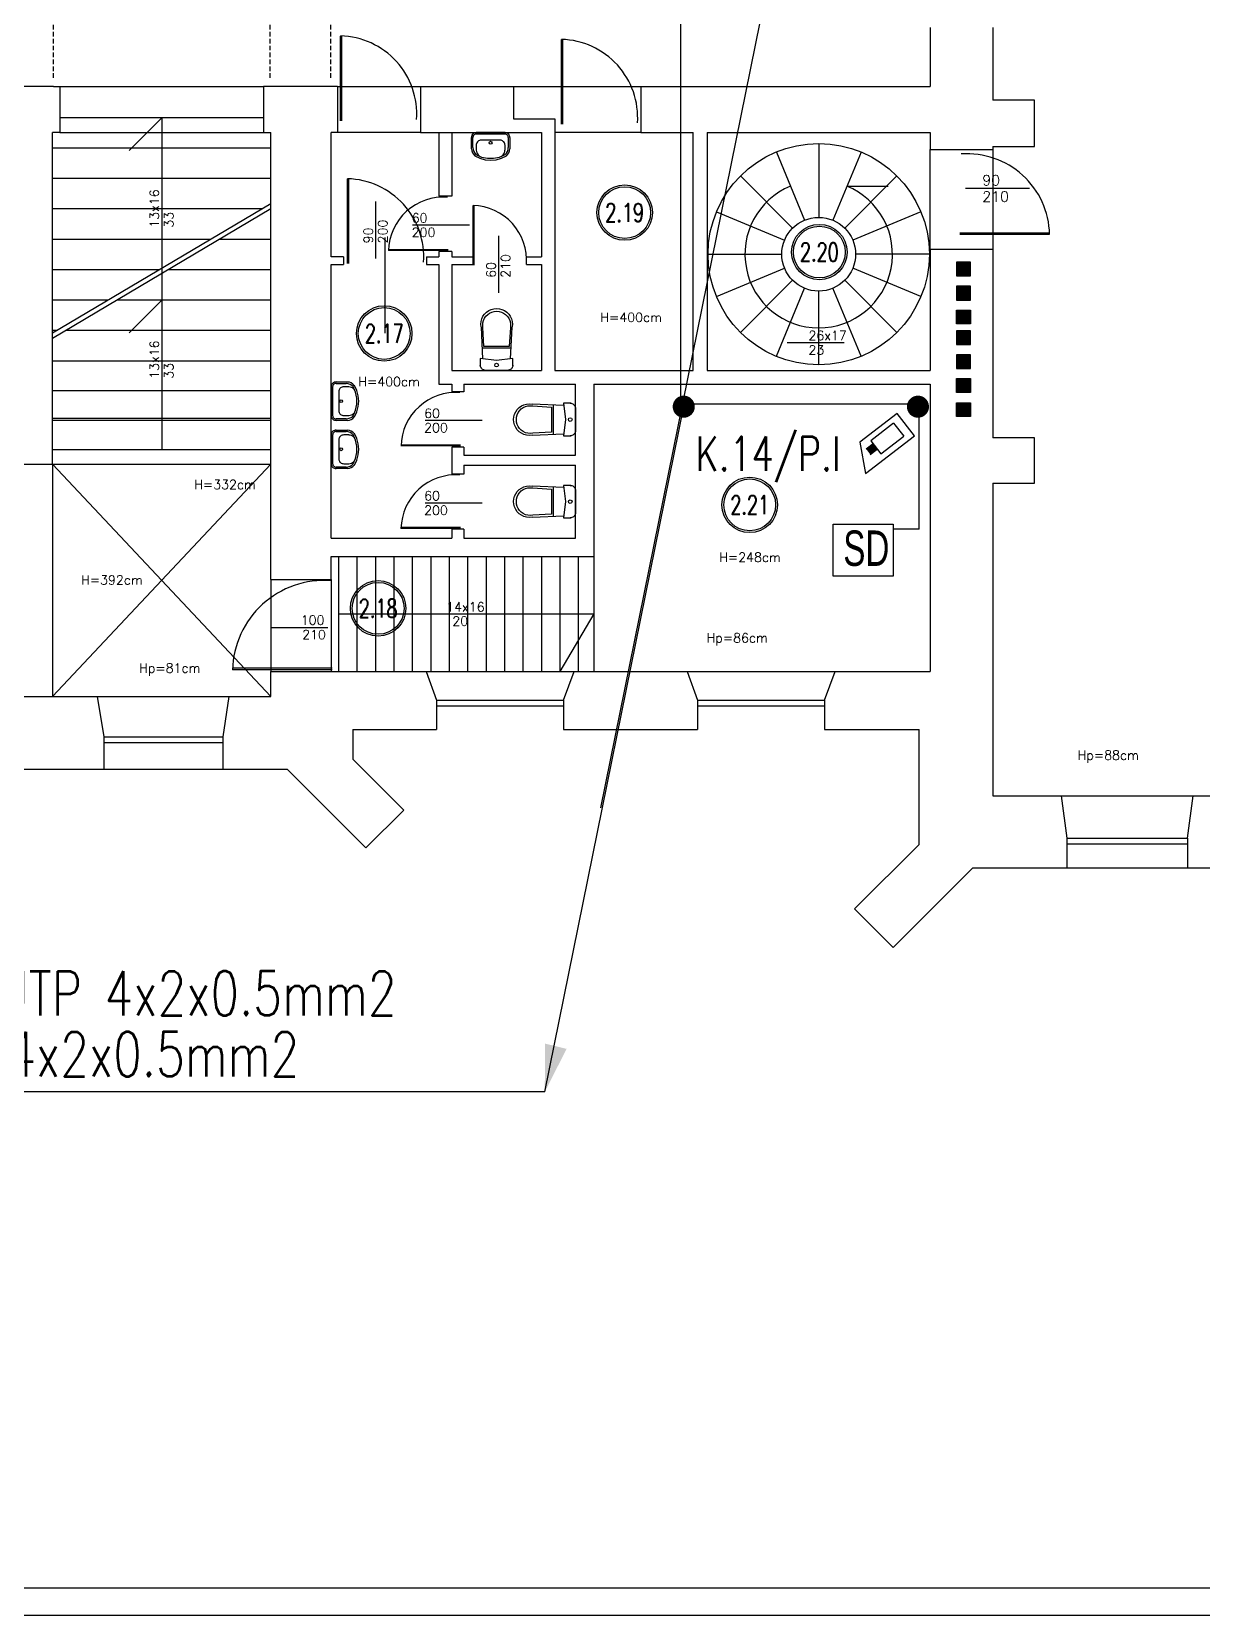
# Model space of a CAD drawing. Header units: millimetres. Extents: x 1324 to 4111, y 907 to 64537.
# Drawn here: x 1659.8 to 1786.7, y 2181.5 to 2353.3 of the extents above; entities that cross this region are included whole.
import ezdxf
from ezdxf.enums import TextEntityAlignment as Align

# ---------------------------------------------------------------- set-up
doc = ezdxf.new("R2010")
doc.units = ezdxf.units.MM
doc.linetypes.add('DASHED', pattern=[0.75, 0.5, -0.25])
doc.linetypes.add('LINETYPE_0', pattern=[0])
for name, color, linetype in [('_______CCTV', 7, 'Continuous'), ('ELEKTRYK', 5, 'Continuous'), ('elektryka', 5, 'Continuous'), ('podkład', 8, 'Continuous'), ('TABELKI', 7, 'Continuous'), ('XIE-struktura opis', 7, 'Continuous')]:
    doc.layers.add(name, color=color, linetype=linetype)
doc.layers.add('E-Gniazda', color=5, linetype='Continuous', lineweight=30)
doc.styles.add('NIMBUSAN', font='ne19001d.ttf')
doc.styles.add('OPIS_CIENKI', font='romans.shx', dxfattribs={"width": 0.75, "height": 2})
doc.styles.add('ROMAND', font='romand')

msp = doc.modelspace()

# ---------------------------------------------------------------- hatches: boundary and pattern name
at = {"layer": '_______CCTV'}
msp.add_hatch(color=256, dxfattribs=at).paths.add_polyline_path([(1751.49, 2308.03), (1750.74, 2307.45), (1750.29, 2308.03), (1751.04, 2308.61)])
at = {"layer": 'podkład'}
for points in [[(1760.1, 2326.82), (1761.6, 2326.82), (1761.6, 2328.32), (1760.1, 2328.32)], [(1760.1, 2324.21), (1761.6, 2324.21), (1761.6, 2325.71), (1760.1, 2325.71)], [(1760.1, 2321.61), (1761.6, 2321.61), (1761.6, 2323.11), (1760.1, 2323.11)], [(1760.1, 2319.38), (1761.6, 2319.38), (1761.6, 2320.88), (1760.1, 2320.88)], [(1760.1, 2316.78), (1761.6, 2316.78), (1761.6, 2318.28), (1760.1, 2318.28)], [(1760.1, 2314.18), (1761.6, 2314.18), (1761.6, 2315.68), (1760.1, 2315.68)], [(1761.6, 2311.57), (1760.1, 2311.57), (1760.1, 2313.07), (1761.6, 2313.07)]]:
    msp.add_hatch(color=8, dxfattribs=at).paths.add_polyline_path(points)

# ---------------------------------------------------------------- linework, layer by layer
at = {"layer": '_______CCTV', "color": 6}
for p, q in [((1753.66, 2311.9), (1749.6, 2308.77)), ((1755.52, 2309.48), (1753.66, 2311.9)), ((1749.6, 2308.77), (1750.21, 2305.4)), ((1750.21, 2305.4), (1755.52, 2309.48))]:
    msp.add_line(p, q, dxfattribs=at)
at = {"layer": '_______CCTV'}
for p, q in [((1753.27, 2310.86), (1750.78, 2308.94)), ((1753.27, 2310.86), (1754.36, 2309.45)), ((1751.04, 2308.61), (1750.29, 2308.03)), ((1750.74, 2307.45), (1751.49, 2308.03)), ((1750.78, 2308.94), (1751.87, 2307.53)), ((1751.49, 2308.03), (1751.04, 2308.61)), ((1751.87, 2307.53), (1754.36, 2309.45))]:
    msp.add_line(p, q, dxfattribs=at)
at = {"layer": 'DEFPOINTS', "color": 7}
msp.add_line((1326.01, 2181.48), (1982.01, 2181.48), dxfattribs=at)
at = {"layer": 'E-Gniazda', "color": 4}
for p, q in [((1721.5, 2269.1), (1755.36, 2436.11)), ((1715.43, 2238.27), (1730.51, 2312.64))]:
    msp.add_line(p, q, dxfattribs=at)
msp.add_solid([(1715.43, 2238.27), (1717.8, 2242.95), (1715.43, 2238.27), (1715.47, 2243.52)], dxfattribs=at)
at = {"layer": 'ELEKTRYK', "color": 4}
for p, q in [((1730.2, 2313.15), (1730.2, 2375.92)), ((1756.02, 2299.34), (1756.02, 2313.22)), ((1731.02, 2312.94), (1756.01, 2312.94)), ((1756.02, 2299.34), (1753.22, 2299.34))]:
    msp.add_line(p, q, dxfattribs=at)
at = {"layer": 'ELEKTRYK', "color": 3}
msp.add_line((1715.43, 2238.27), (1582.49, 2238.27), dxfattribs=at)
msp.add_lwpolyline([(1746.7, 2299.88), (1753.22, 2299.88), (1753.22, 2294.23), (1746.7, 2294.23)], close=True, dxfattribs=at)
at = {"layer": 'elektryka', "color": 4, "const_width": 1.2}
for points in [[(1731.02, 2312.94, -1), (1729.99, 2312.33, -1)], [(1756.42, 2312.94, -1), (1755.39, 2312.33, -1)]]:
    msp.add_lwpolyline(points, format="xyb", close=True, dxfattribs=at)
at = {"layer": 'podkład', "color": 8, "linetype": 'DASHED'}
for p, q in [((1662.14, 2348.31), (1662.14, 2376.21)), ((1685.64, 2348.31), (1685.64, 2376.21)), ((1692.24, 2348.31), (1692.24, 2376.21))]:
    msp.add_line(p, q, dxfattribs=at)
at = {"layer": 'podkład', "color": 8}
for p, q in [((1693.29, 2343.67), (1693.29, 2352.86)), ((1693.43, 2343.67), (1693.43, 2352.86)), ((1757.24, 2353.8), (1757.24, 2347.38)), ((1764.04, 2353.8), (1764.04, 2345.88)), ((1717.24, 2343.29), (1717.24, 2352.49)), ((1717.39, 2343.29), (1717.39, 2352.48)), ((1662.14, 2347.38), (1656.24, 2347.38)), ((1662.14, 2347.38), (1662.84, 2347.38)), ((1662.84, 2347.38), (1662.84, 2342.38)), ((1662.84, 2347.38), (1684.94, 2347.38)), ((1684.94, 2347.38), (1684.94, 2342.38)), ((1684.94, 2347.38), (1684.94, 2342.38)), ((1692.94, 2347.38), (1684.94, 2347.38)), ((1684.94, 2347.38), (1684.94, 2347.38)), ((1692.94, 2347.38), (1692.94, 2342.38)), ((1692.94, 2347.38), (1701.94, 2347.38)), ((1701.94, 2347.38), (1712.04, 2347.38)), ((1701.94, 2347.38), (1701.94, 2342.38)), ((1712.04, 2347.38), (1712.04, 2343.88)), ((1712.04, 2347.38), (1725.84, 2347.38)), ((1725.84, 2347.38), (1757.24, 2347.38)), ((1725.84, 2347.38), (1725.84, 2342.38)), ((1768.54, 2345.88), (1764.04, 2345.88)), ((1768.54, 2340.88), (1768.54, 2345.88)), ((1662.04, 2306.4), (1662.04, 2342.38)), ((1662.84, 2342.38), (1662.04, 2342.38)), ((1684.94, 2343.99), (1662.84, 2343.99)), ((1662.84, 2342.38), (1684.94, 2342.38)), ((1673.89, 2343.99), (1670.36, 2340.45)), ((1673.89, 2343.99), (1673.89, 2307.99)), ((1684.94, 2342.38), (1685.74, 2342.38)), ((1684.94, 2342.38), (1685.74, 2342.38)), ((1685.74, 2293.89), (1685.74, 2342.38)), ((1692.26, 2328.88), (1692.26, 2342.38)), ((1692.94, 2342.38), (1692.26, 2342.38)), ((1701.94, 2342.38), (1692.94, 2342.38)), ((1701.94, 2342.38), (1712.04, 2342.38)), ((1703.96, 2342.38), (1703.96, 2335.48)), ((1705.36, 2342.38), (1705.36, 2335.48)), ((1712.04, 2343.88), (1716.54, 2343.88)), ((1712.04, 2342.38), (1715.06, 2342.38)), ((1715.06, 2342.38), (1715.06, 2328.88)), ((1716.54, 2343.88), (1716.54, 2316.58)), ((1725.84, 2342.38), (1716.54, 2342.38)), ((1725.84, 2342.38), (1731.54, 2342.38)), ((1731.54, 2316.58), (1731.54, 2342.38)), ((1733.04, 2342.38), (1757.24, 2342.38)), ((1733.04, 2342.38), (1733.04, 2316.58)), ((1757.24, 2342.38), (1757.24, 2340.54)), ((1685.74, 2340.69), (1662.04, 2340.69)), ((1745.14, 2341.18), (1745.14, 2333.18)), ((1764.04, 2340.88), (1764.04, 2340.54)), ((1764.04, 2340.88), (1768.54, 2340.88)), ((1740.55, 2340.27), (1743.61, 2332.88)), ((1749.74, 2340.27), (1746.67, 2332.88)), ((1757.24, 2340.54), (1764.04, 2340.54)), ((1757.24, 2329.72), (1757.24, 2340.54)), ((1764.04, 2340.54), (1764.04, 2329.72)), ((1685.74, 2337.39), (1662.04, 2337.39)), ((1694.05, 2328.17), (1694.05, 2337.37)), ((1694.2, 2328.17), (1694.2, 2337.36)), ((1736.66, 2337.67), (1742.31, 2332.01)), ((1753.63, 2337.67), (1747.97, 2332.01)), ((1705.36, 2335.48), (1703.96, 2335.48)), ((1748.2, 2336.58), (1752.67, 2336.58)), ((1768, 2336.31), (1761.05, 2336.31)), ((1685.74, 2334.64), (1662.04, 2320.62)), ((1684.81, 2334.09), (1662.04, 2334.09)), ((1685.74, 2334.09), (1662.04, 2320.04)), ((1697.09, 2334.91), (1697.09, 2328.73)), ((1707.66, 2327.99), (1707.66, 2334.46)), ((1707.76, 2327.99), (1707.76, 2334.46)), ((1734.06, 2333.78), (1741.45, 2330.72)), ((1756.23, 2333.78), (1748.84, 2330.72)), ((1707.28, 2332.32), (1701.1, 2332.32)), ((1679.23, 2330.79), (1662.04, 2330.79)), ((1685.74, 2330.79), (1680.17, 2330.79)), ((1698.11, 2320.61), (1698.11, 2331.01)), ((1710.41, 2331.17), (1710.41, 2324.99)), ((1760.46, 2331.5), (1770.18, 2331.5)), ((1760.46, 2331.35), (1770.19, 2331.35)), ((1693.61, 2328.88), (1692.26, 2328.88)), ((1693.61, 2328.88), (1693.61, 2328.08)), ((1704.97, 2329.57), (1698.49, 2329.57)), ((1704.97, 2329.67), (1698.5, 2329.67)), ((1702.61, 2328.88), (1703.96, 2328.88)), ((1702.61, 2328.88), (1702.61, 2328.08)), ((1705.36, 2329.48), (1703.96, 2329.48)), ((1703.96, 2329.48), (1703.96, 2328.88)), ((1705.36, 2329.48), (1705.36, 2328.88)), ((1705.36, 2328.88), (1707.66, 2328.88)), ((1707.66, 2328.08), (1707.66, 2328.88)), ((1713.46, 2328.88), (1715.06, 2328.88)), ((1713.46, 2328.08), (1713.46, 2328.88)), ((1733.14, 2329.18), (1741.14, 2329.18)), ((1757.14, 2329.18), (1749.14, 2329.18)), ((1757.24, 2329.72), (1757.24, 2316.58)), ((1757.24, 2329.72), (1764.04, 2329.72)), ((1764.04, 2329.72), (1764.04, 2309.24)), ((1673.65, 2327.49), (1662.04, 2327.49)), ((1685.74, 2327.49), (1674.61, 2327.49)), ((1692.26, 2298.38), (1692.26, 2328.08)), ((1692.26, 2328.08), (1693.61, 2328.08)), ((1702.61, 2328.08), (1703.96, 2328.08)), ((1703.96, 2328.08), (1703.96, 2315.08)), ((1705.36, 2328.08), (1707.66, 2328.08)), ((1705.36, 2328.08), (1705.36, 2316.58)), ((1713.46, 2328.08), (1715.06, 2328.08)), ((1715.06, 2328.08), (1715.06, 2316.58)), ((1734.06, 2324.59), (1741.45, 2327.65)), ((1756.23, 2324.59), (1748.84, 2327.65)), ((1760.1, 2328.32), (1760.1, 2326.82)), ((1761.6, 2328.32), (1760.1, 2328.32)), ((1761.6, 2326.82), (1761.6, 2328.32)), ((1736.66, 2320.7), (1742.31, 2326.36)), ((1740.55, 2318.1), (1743.61, 2325.49)), ((1745.14, 2317.18), (1745.14, 2325.18)), ((1749.74, 2318.1), (1746.67, 2325.49)), ((1753.63, 2320.7), (1747.97, 2326.36)), ((1760.1, 2326.82), (1761.6, 2326.82)), ((1760.1, 2325.71), (1760.1, 2324.21)), ((1761.6, 2325.71), (1760.1, 2325.71)), ((1761.6, 2324.21), (1761.6, 2325.71)), ((1668.07, 2324.19), (1662.04, 2324.19)), ((1685.74, 2324.19), (1669.04, 2324.19)), ((1673.89, 2324.19), (1670.36, 2320.65)), ((1760.1, 2324.21), (1761.6, 2324.21)), ((1760.1, 2321.61), (1760.1, 2323.11)), ((1760.1, 2323.11), (1761.6, 2323.11)), ((1761.6, 2323.11), (1761.6, 2321.61)), ((1662.49, 2320.89), (1662.04, 2320.89)), ((1685.74, 2320.89), (1663.47, 2320.89)), ((1761.6, 2321.61), (1760.1, 2321.61)), ((1760.1, 2320.88), (1760.1, 2319.38)), ((1761.6, 2320.88), (1760.1, 2320.88)), ((1761.6, 2319.38), (1761.6, 2320.88)), ((1747.9, 2319.56), (1741.72, 2319.56)), ((1760.1, 2319.38), (1761.6, 2319.38)), ((1760.1, 2318.28), (1760.1, 2316.78)), ((1761.6, 2318.28), (1760.1, 2318.28)), ((1761.6, 2316.78), (1761.6, 2318.28)), ((1685.74, 2317.59), (1662.04, 2317.59)), ((1705.36, 2316.58), (1715.06, 2316.58)), ((1716.54, 2316.58), (1731.54, 2316.58)), ((1733.04, 2316.58), (1757.24, 2316.58)), ((1760.1, 2316.78), (1761.6, 2316.78)), ((1703.96, 2315.08), (1705.36, 2315.08)), ((1705.36, 2315.08), (1705.36, 2314.23)), ((1706.66, 2315.08), (1706.66, 2314.23)), ((1706.66, 2315.08), (1718.76, 2315.08)), ((1718.76, 2307.38), (1718.76, 2315.08)), ((1720.74, 2315.08), (1720.74, 2296.38)), ((1720.74, 2315.08), (1757.24, 2315.08)), ((1757.24, 2315.08), (1757.24, 2283.89)), ((1760.1, 2314.18), (1760.1, 2315.68)), ((1760.1, 2315.68), (1761.6, 2315.68)), ((1761.6, 2315.68), (1761.6, 2314.18)), ((1662.04, 2314.39), (1685.74, 2314.39)), ((1706.66, 2314.23), (1705.36, 2314.23)), ((1761.6, 2314.18), (1760.1, 2314.18)), ((1662.04, 2311.4), (1685.74, 2311.4)), ((1760.1, 2311.57), (1760.1, 2313.07)), ((1760.1, 2313.07), (1761.6, 2313.07)), ((1761.6, 2311.57), (1760.1, 2311.57)), ((1761.6, 2313.07), (1761.6, 2311.57)), ((1662.04, 2311.19), (1685.74, 2311.19)), ((1708.63, 2311.12), (1702.45, 2311.12)), ((1662.04, 2307.99), (1685.74, 2307.99)), ((1706.31, 2308.47), (1699.84, 2308.47)), ((1706.31, 2308.37), (1699.84, 2308.37)), ((1705.36, 2308.23), (1705.36, 2305.33)), ((1706.66, 2308.23), (1705.36, 2308.23)), ((1706.66, 2308.23), (1706.66, 2307.38)), ((1768.54, 2309.24), (1764.04, 2309.24)), ((1768.54, 2304.34), (1768.54, 2309.24)), ((1657.04, 2306.4), (1662.04, 2306.4)), ((1662.04, 2306.4), (1685.74, 2306.4)), ((1662.04, 2306.4), (1662.04, 2281.2)), ((1662.04, 2281.2), (1685.74, 2306.4)), ((1662.04, 2306.4), (1685.74, 2281.2)), ((1706.66, 2307.38), (1718.76, 2307.38)), ((1706.66, 2306.28), (1718.76, 2306.28)), ((1706.66, 2306.28), (1706.66, 2305.33)), ((1718.76, 2298.38), (1718.76, 2306.28)), ((1706.66, 2305.33), (1705.36, 2305.33)), ((1764.04, 2304.34), (1764.04, 2270.4)), ((1764.04, 2304.34), (1768.54, 2304.34)), ((1708.63, 2302.17), (1702.45, 2302.17)), ((1706.31, 2299.53), (1699.84, 2299.53)), ((1706.31, 2299.42), (1699.84, 2299.42)), ((1692.26, 2298.38), (1705.36, 2298.38)), ((1705.36, 2299.33), (1705.36, 2298.38)), ((1706.66, 2299.33), (1705.36, 2299.33)), ((1706.66, 2299.33), (1706.66, 2298.38)), ((1706.66, 2298.38), (1718.76, 2298.38)), ((1692.26, 2293.89), (1692.26, 2296.38)), ((1692.26, 2296.38), (1720.74, 2296.38)), ((1693.06, 2296.38), (1693.06, 2283.89)), ((1695.06, 2296.38), (1695.06, 2283.89)), ((1697.06, 2296.38), (1697.06, 2283.89)), ((1699.06, 2296.38), (1699.06, 2283.89)), ((1701.06, 2296.38), (1701.06, 2283.89)), ((1703.06, 2296.38), (1703.06, 2283.89)), ((1703.06, 2296.38), (1703.06, 2283.89)), ((1705.06, 2296.38), (1705.06, 2283.89)), ((1707.06, 2296.38), (1707.06, 2283.89)), ((1709.06, 2296.38), (1709.06, 2283.89)), ((1711.06, 2296.38), (1711.06, 2283.89)), ((1713.06, 2296.38), (1713.06, 2283.89)), ((1715.06, 2296.38), (1715.06, 2283.89)), ((1717.06, 2296.38), (1717.06, 2283.89)), ((1719.06, 2296.38), (1719.06, 2283.89)), ((1720.74, 2296.38), (1720.74, 2283.89)), ((1685.74, 2293.89), (1692.26, 2293.89)), ((1685.74, 2293.89), (1685.74, 2283.89)), ((1692.26, 2293.89), (1692.26, 2283.89)), ((1693.06, 2290.14), (1720.74, 2290.14)), ((1720.74, 2290.14), (1717.06, 2283.89)), ((1685.74, 2288.67), (1691.92, 2288.67)), ((1692.37, 2284.26), (1681.58, 2284.26)), ((1692.37, 2284.09), (1681.58, 2284.09)), ((1685.74, 2283.89), (1702.58, 2283.89)), ((1685.74, 2281.2), (1685.74, 2283.89)), ((1692.26, 2283.89), (1692.26, 2283.89)), ((1702.58, 2283.89), (1703.68, 2280.79)), ((1702.58, 2283.89), (1718.63, 2283.89)), ((1717.48, 2280.79), (1718.63, 2283.89)), ((1718.63, 2283.89), (1730.88, 2283.89)), ((1730.88, 2283.89), (1731.98, 2280.79)), ((1730.88, 2283.89), (1746.93, 2283.89)), ((1745.78, 2280.79), (1746.93, 2283.89)), ((1746.93, 2283.89), (1757.24, 2283.89)), ((1650.82, 2281.2), (1666.94, 2281.2)), ((1667.64, 2276.8), (1666.94, 2281.2)), ((1666.94, 2281.2), (1681.24, 2281.2)), ((1680.54, 2276.8), (1681.21, 2281.2)), ((1681.24, 2281.2), (1685.74, 2281.2)), ((1703.68, 2280.79), (1717.48, 2280.79)), ((1703.68, 2280.79), (1703.68, 2277.59)), ((1717.48, 2280.79), (1717.48, 2277.59)), ((1731.98, 2280.79), (1745.78, 2280.79)), ((1731.98, 2280.79), (1731.98, 2277.59)), ((1745.78, 2280.79), (1745.78, 2277.59)), ((1703.68, 2280.19), (1717.48, 2280.19)), ((1731.98, 2280.19), (1745.78, 2280.19)), ((1694.63, 2277.59), (1703.68, 2277.59)), ((1694.63, 2277.59), (1694.63, 2274.38)), ((1717.48, 2277.59), (1731.98, 2277.59)), ((1745.78, 2277.59), (1756.04, 2277.59)), ((1756.04, 2265.13), (1756.04, 2277.59)), ((1667.64, 2276.8), (1680.54, 2276.8)), ((1667.64, 2273.3), (1667.64, 2276.8)), ((1667.64, 2276.2), (1680.54, 2276.2)), ((1680.54, 2273.3), (1680.54, 2276.8)), ((1694.63, 2274.38), (1700.13, 2268.85)), ((1650.24, 2273.3), (1667.64, 2273.3)), ((1667.64, 2273.3), (1680.54, 2273.3)), ((1680.54, 2273.3), (1687.51, 2273.3)), ((1696.02, 2264.76), (1687.51, 2273.3)), ((1764.04, 2270.4), (1771.44, 2270.4)), ((1771.44, 2270.4), (1772.04, 2265.8)), ((1771.44, 2270.4), (1785.75, 2270.4)), ((1785.14, 2265.8), (1785.75, 2270.4)), ((1785.75, 2270.4), (1805.74, 2270.4)), ((1700.13, 2268.85), (1696.02, 2264.76)), ((1749.04, 2258.13), (1756.04, 2265.13)), ((1772.04, 2265.8), (1785.14, 2265.8)), ((1772.04, 2265.8), (1772.04, 2262.6)), ((1772.04, 2265.2), (1785.14, 2265.2)), ((1785.14, 2265.8), (1785.14, 2262.6)), ((1761.84, 2262.6), (1753.21, 2253.96)), ((1761.84, 2262.6), (1772.04, 2262.6)), ((1772.04, 2262.6), (1785.14, 2262.6)), ((1785.14, 2262.6), (1807.47, 2262.6)), ((1753.21, 2253.96), (1749.04, 2258.13))]:
    msp.add_line(p, q, dxfattribs=at)
at = {"layer": 'podkład', "color": 8, "linetype": 'LINETYPE_0'}
for p, q in [((1707.82, 2342.35), (1707.73, 2342.31)), ((1707.91, 2342.37), (1707.82, 2342.35)), ((1708, 2342.38), (1707.91, 2342.37)), ((1711.12, 2342.38), (1708, 2342.38)), ((1711.21, 2342.37), (1711.12, 2342.38)), ((1711.29, 2342.35), (1711.21, 2342.37)), ((1711.38, 2342.31), (1711.29, 2342.35)), ((1707.48, 2341.93), (1707.47, 2341.83)), ((1707.47, 2340.62), (1707.47, 2341.83)), ((1707.51, 2342.02), (1707.48, 2341.93)), ((1707.48, 2340.62), (1707.51, 2340.41)), ((1707.54, 2342.11), (1707.51, 2342.02)), ((1707.6, 2342.19), (1707.54, 2342.11)), ((1707.66, 2342.25), (1707.6, 2342.19)), ((1707.64, 2341.9), (1707.63, 2341.83)), ((1707.63, 2340.75), (1707.63, 2341.83)), ((1707.63, 2340.75), (1707.66, 2340.54)), ((1707.65, 2341.96), (1707.64, 2341.9)), ((1707.68, 2342.03), (1707.65, 2341.96)), ((1707.73, 2342.31), (1707.66, 2342.25)), ((1707.72, 2342.08), (1707.68, 2342.03)), ((1707.76, 2342.13), (1707.72, 2342.08)), ((1707.81, 2342.17), (1707.76, 2342.13)), ((1707.87, 2342.19), (1707.81, 2342.17)), ((1707.93, 2342.21), (1707.87, 2342.19)), ((1708, 2342.22), (1707.93, 2342.21)), ((1711.12, 2342.22), (1708, 2342.22)), ((1708.03, 2341.2), (1708, 2341.1)), ((1708, 2341.1), (1708, 2341.01)), ((1708, 2341.01), (1708, 2340.46)), ((1708.06, 2341.28), (1708.03, 2341.2)), ((1708.12, 2341.36), (1708.06, 2341.28)), ((1708.18, 2341.43), (1708.12, 2341.36)), ((1708.26, 2341.48), (1708.18, 2341.43)), ((1708.34, 2341.52), (1708.26, 2341.48)), ((1708.42, 2341.55), (1708.34, 2341.52)), ((1708.52, 2341.56), (1708.42, 2341.55)), ((1710.6, 2341.56), (1708.52, 2341.56)), ((1710.69, 2341.55), (1710.6, 2341.56)), ((1710.77, 2341.52), (1710.69, 2341.55)), ((1710.86, 2341.48), (1710.77, 2341.52)), ((1710.93, 2341.43), (1710.86, 2341.48)), ((1711, 2341.36), (1710.93, 2341.43)), ((1711.05, 2341.28), (1711, 2341.36)), ((1711.09, 2341.2), (1711.05, 2341.28)), ((1711.11, 2341.1), (1711.09, 2341.2)), ((1711.12, 2341.01), (1711.11, 2341.1)), ((1711.18, 2342.21), (1711.12, 2342.22)), ((1711.12, 2340.46), (1711.12, 2341.01)), ((1711.24, 2342.19), (1711.18, 2342.21)), ((1711.3, 2342.17), (1711.24, 2342.19)), ((1711.35, 2342.13), (1711.3, 2342.17)), ((1711.4, 2342.08), (1711.35, 2342.13)), ((1711.45, 2342.25), (1711.38, 2342.31)), ((1711.43, 2342.03), (1711.4, 2342.08)), ((1711.46, 2341.96), (1711.43, 2342.03)), ((1711.52, 2342.19), (1711.45, 2342.25)), ((1711.45, 2340.54), (1711.48, 2340.75)), ((1711.48, 2341.9), (1711.46, 2341.96)), ((1711.48, 2341.83), (1711.48, 2341.9)), ((1711.48, 2341.83), (1711.48, 2340.75)), ((1711.57, 2342.11), (1711.52, 2342.19)), ((1711.61, 2342.02), (1711.57, 2342.11)), ((1711.63, 2341.93), (1711.61, 2342.02)), ((1711.61, 2340.41), (1711.64, 2340.62)), ((1711.64, 2341.83), (1711.63, 2341.93)), ((1711.64, 2341.83), (1711.64, 2340.62)), ((1707.51, 2340.41), (1707.58, 2340.2)), ((1707.58, 2340.2), (1707.7, 2340.02)), ((1707.66, 2340.54), (1707.73, 2340.34)), ((1707.7, 2340.02), (1707.84, 2339.87)), ((1707.73, 2340.34), (1707.84, 2340.15)), ((1707.84, 2340.15), (1707.97, 2339.99)), ((1707.85, 2339.86), (1708.38, 2339.59)), ((1707.97, 2339.99), (1708.58, 2339.72)), ((1708, 2340.46), (1708.02, 2340.32)), ((1708.02, 2340.32), (1708.06, 2340.19)), ((1708.06, 2340.19), (1708.12, 2340.06)), ((1708.12, 2340.06), (1708.21, 2339.95)), ((1708.21, 2339.95), (1708.31, 2339.86)), ((1708.31, 2339.86), (1708.42, 2339.79)), ((1708.38, 2339.59), (1708.96, 2339.43)), ((1708.58, 2339.72), (1709.23, 2339.59)), ((1708.96, 2339.43), (1709.56, 2339.37)), ((1709.23, 2339.59), (1709.89, 2339.59)), ((1709.56, 2339.37), (1710.15, 2339.43)), ((1709.89, 2339.59), (1710.53, 2339.72)), ((1710.15, 2339.43), (1710.73, 2339.59)), ((1710.53, 2339.72), (1711.14, 2339.99)), ((1710.69, 2339.79), (1710.81, 2339.86)), ((1710.73, 2339.59), (1711.27, 2339.86)), ((1710.81, 2339.86), (1710.91, 2339.95)), ((1710.91, 2339.95), (1710.99, 2340.06)), ((1710.99, 2340.06), (1711.05, 2340.19)), ((1711.05, 2340.19), (1711.09, 2340.32)), ((1711.09, 2340.32), (1711.11, 2340.46)), ((1711.14, 2339.99), (1711.28, 2340.15)), ((1711.27, 2339.87), (1711.42, 2340.02)), ((1711.28, 2340.15), (1711.38, 2340.34)), ((1711.38, 2340.34), (1711.45, 2340.54)), ((1711.42, 2340.02), (1711.53, 2340.2)), ((1711.53, 2340.2), (1711.61, 2340.41)), ((1708.5, 2321.58), (1708.52, 2321.88)), ((1708.52, 2321.88), (1708.6, 2322.17)), ((1708.6, 2322.17), (1708.73, 2322.44)), ((1708.7, 2321.48), (1708.72, 2321.75)), ((1708.72, 2321.75), (1708.79, 2322)), ((1708.73, 2322.44), (1708.9, 2322.68)), ((1708.79, 2322), (1708.9, 2322.24)), ((1708.9, 2322.68), (1709.11, 2322.89)), ((1708.9, 2322.24), (1709.05, 2322.45)), ((1709.05, 2322.45), (1709.24, 2322.64)), ((1709.11, 2322.89), (1709.35, 2323.06)), ((1709.24, 2322.64), (1709.45, 2322.79)), ((1709.35, 2323.06), (1709.62, 2323.19)), ((1709.45, 2322.79), (1709.69, 2322.9)), ((1709.62, 2323.19), (1709.91, 2323.27)), ((1709.69, 2322.9), (1709.95, 2322.97)), ((1709.91, 2323.27), (1710.21, 2323.29)), ((1709.95, 2322.97), (1710.21, 2322.99)), ((1710.21, 2323.29), (1710.51, 2323.27)), ((1710.21, 2322.99), (1710.47, 2322.97)), ((1710.47, 2322.97), (1710.73, 2322.9)), ((1710.51, 2323.27), (1710.79, 2323.19)), ((1710.73, 2322.9), (1710.96, 2322.79)), ((1710.79, 2323.19), (1711.06, 2323.06)), ((1710.96, 2322.79), (1711.18, 2322.64)), ((1711.06, 2323.06), (1711.31, 2322.89)), ((1711.18, 2322.64), (1711.37, 2322.45)), ((1711.31, 2322.89), (1711.52, 2322.68)), ((1711.37, 2322.45), (1711.52, 2322.24)), ((1711.52, 2322.68), (1711.69, 2322.44)), ((1711.52, 2322.24), (1711.63, 2322)), ((1711.63, 2322), (1711.7, 2321.75)), ((1711.69, 2322.44), (1711.82, 2322.17)), ((1711.7, 2321.75), (1711.72, 2321.48)), ((1711.82, 2322.17), (1711.89, 2321.88)), ((1711.89, 2321.88), (1711.92, 2321.58)), ((1708.52, 2321.29), (1708.5, 2321.58)), ((1708.52, 2321.28), (1708.68, 2317.84)), ((1708.72, 2321.22), (1708.7, 2321.48)), ((1708.84, 2319.17), (1708.73, 2321.22)), ((1711.7, 2321.22), (1711.57, 2319.17)), ((1711.72, 2321.48), (1711.7, 2321.22)), ((1711.73, 2317.84), (1711.9, 2321.28)), ((1711.92, 2321.58), (1711.89, 2321.29)), ((1711.77, 2318.99), (1708.64, 2318.99)), ((1711.57, 2319.17), (1708.84, 2319.17)), ((1708.44, 2317.88), (1708.44, 2317.08)), ((1710.21, 2317.66), (1708.44, 2317.88)), ((1708.45, 2317.05), (1708.44, 2317.15)), ((1708.47, 2316.96), (1708.45, 2317.05)), ((1708.52, 2316.87), (1708.47, 2316.96)), ((1708.57, 2316.79), (1708.52, 2316.87)), ((1708.64, 2316.72), (1708.57, 2316.79)), ((1708.72, 2316.66), (1708.64, 2316.72)), ((1708.81, 2316.62), (1708.72, 2316.66)), ((1708.91, 2316.59), (1708.81, 2316.62)), ((1709.01, 2316.58), (1708.91, 2316.59)), ((1711.41, 2316.58), (1709.01, 2316.58)), ((1711.98, 2317.88), (1710.21, 2317.66)), ((1711.51, 2316.59), (1711.41, 2316.58)), ((1711.6, 2316.62), (1711.51, 2316.59)), ((1711.69, 2316.66), (1711.6, 2316.62)), ((1711.78, 2316.72), (1711.69, 2316.66)), ((1711.85, 2316.79), (1711.78, 2316.72)), ((1711.9, 2316.87), (1711.85, 2316.79)), ((1711.94, 2316.96), (1711.9, 2316.87)), ((1711.97, 2317.05), (1711.94, 2316.96)), ((1711.98, 2317.15), (1711.97, 2317.05)), ((1711.98, 2317.08), (1711.98, 2317.88)), ((1692.27, 2314.88), (1692.26, 2314.79)), ((1692.29, 2314.97), (1692.27, 2314.88)), ((1692.33, 2315.06), (1692.29, 2314.97)), ((1692.39, 2315.13), (1692.33, 2315.06)), ((1692.46, 2315.19), (1692.39, 2315.13)), ((1692.43, 2314.86), (1692.42, 2314.79)), ((1692.45, 2314.92), (1692.43, 2314.86)), ((1692.48, 2314.98), (1692.45, 2314.92)), ((1692.53, 2315.24), (1692.46, 2315.19)), ((1692.51, 2315.03), (1692.48, 2314.98)), ((1692.56, 2315.07), (1692.51, 2315.03)), ((1692.62, 2315.28), (1692.53, 2315.24)), ((1692.62, 2315.11), (1692.56, 2315.07)), ((1692.71, 2315.31), (1692.62, 2315.28)), ((1692.68, 2315.14), (1692.62, 2315.11)), ((1692.74, 2315.15), (1692.68, 2315.14)), ((1692.81, 2315.32), (1692.71, 2315.31)), ((1692.81, 2315.16), (1692.74, 2315.15)), ((1692.81, 2315.32), (1694.02, 2315.32)), ((1692.81, 2315.16), (1693.89, 2315.16)), ((1694.1, 2315.13), (1693.89, 2315.16)), ((1694.24, 2315.28), (1694.02, 2315.31)), ((1694.31, 2315.06), (1694.1, 2315.13)), ((1694.44, 2315.21), (1694.24, 2315.28)), ((1694.49, 2314.95), (1694.31, 2315.06)), ((1694.62, 2315.09), (1694.44, 2315.21)), ((1694.66, 2314.82), (1694.49, 2314.95)), ((1694.77, 2314.95), (1694.62, 2315.09)), ((1695.05, 2314.4), (1694.78, 2314.94)), ((1692.26, 2314.79), (1692.26, 2311.67)), ((1692.42, 2314.79), (1692.42, 2311.67)), ((1693.09, 2314.36), (1693.08, 2314.27)), ((1693.08, 2314.27), (1693.08, 2312.19)), ((1693.12, 2314.45), (1693.09, 2314.36)), ((1693.16, 2314.53), (1693.12, 2314.45)), ((1693.21, 2314.61), (1693.16, 2314.53)), ((1693.28, 2314.67), (1693.21, 2314.61)), ((1693.36, 2314.73), (1693.28, 2314.67)), ((1693.45, 2314.76), (1693.36, 2314.73)), ((1693.54, 2314.79), (1693.45, 2314.76)), ((1693.64, 2314.79), (1693.54, 2314.79)), ((1694.19, 2314.79), (1693.64, 2314.79)), ((1694.32, 2314.77), (1694.18, 2314.79)), ((1694.46, 2314.73), (1694.32, 2314.77)), ((1694.58, 2314.67), (1694.46, 2314.73)), ((1694.69, 2314.58), (1694.58, 2314.67)), ((1694.92, 2314.21), (1694.66, 2314.82)), ((1694.78, 2314.48), (1694.69, 2314.58)), ((1694.85, 2314.37), (1694.78, 2314.48)), ((1695.05, 2313.56), (1694.92, 2314.21)), ((1695.21, 2313.83), (1695.05, 2314.4)), ((1695.05, 2312.9), (1695.05, 2313.56)), ((1695.27, 2313.23), (1695.21, 2313.83)), ((1695.21, 2312.64), (1695.27, 2313.23)), ((1692.26, 2311.67), (1692.27, 2311.58)), ((1692.27, 2311.58), (1692.29, 2311.5)), ((1692.29, 2311.5), (1692.33, 2311.41)), ((1692.33, 2311.41), (1692.39, 2311.34)), ((1692.42, 2311.67), (1692.43, 2311.61)), ((1692.43, 2311.61), (1692.45, 2311.55)), ((1692.45, 2311.55), (1692.48, 2311.49)), ((1692.48, 2311.49), (1692.51, 2311.44)), ((1692.51, 2311.44), (1692.56, 2311.39)), ((1692.56, 2311.39), (1692.62, 2311.36)), ((1693.08, 2312.19), (1693.09, 2312.1)), ((1693.09, 2312.1), (1693.12, 2312.01)), ((1693.12, 2312.01), (1693.16, 2311.93)), ((1693.16, 2311.93), (1693.21, 2311.86)), ((1693.21, 2311.86), (1693.28, 2311.79)), ((1693.28, 2311.79), (1693.36, 2311.74)), ((1693.36, 2311.74), (1693.45, 2311.7)), ((1693.45, 2311.7), (1693.54, 2311.68)), ((1693.54, 2311.68), (1693.64, 2311.67)), ((1693.64, 2311.67), (1694.19, 2311.67)), ((1694.1, 2311.34), (1694.31, 2311.41)), ((1694.18, 2311.68), (1694.32, 2311.7)), ((1694.31, 2311.41), (1694.49, 2311.51)), ((1694.32, 2311.7), (1694.46, 2311.74)), ((1694.46, 2311.74), (1694.58, 2311.8)), ((1694.49, 2311.51), (1694.66, 2311.65)), ((1694.58, 2311.8), (1694.69, 2311.88)), ((1694.62, 2311.37), (1694.77, 2311.52)), ((1694.66, 2311.65), (1694.92, 2312.26)), ((1694.69, 2311.88), (1694.78, 2311.98)), ((1694.78, 2311.98), (1694.85, 2312.1)), ((1694.78, 2311.52), (1695.05, 2312.06)), ((1694.92, 2312.26), (1695.05, 2312.9)), ((1695.05, 2312.06), (1695.21, 2312.64)), ((1712.05, 2311.23), (1712.08, 2311.53)), ((1712.08, 2311.53), (1712.15, 2311.82)), ((1712.15, 2311.82), (1712.28, 2312.09)), ((1712.28, 2312.09), (1712.45, 2312.33)), ((1712.35, 2311.23), (1712.37, 2311.5)), ((1712.37, 2311.5), (1712.44, 2311.75)), ((1712.44, 2311.75), (1712.55, 2311.99)), ((1712.45, 2312.33), (1712.66, 2312.54)), ((1712.55, 2311.99), (1712.7, 2312.2)), ((1712.66, 2312.54), (1712.9, 2312.71)), ((1712.7, 2312.2), (1712.89, 2312.39)), ((1712.89, 2312.39), (1713.1, 2312.54)), ((1712.9, 2312.71), (1713.17, 2312.84)), ((1713.1, 2312.54), (1713.34, 2312.65)), ((1713.17, 2312.84), (1713.46, 2312.92)), ((1713.34, 2312.65), (1713.6, 2312.72)), ((1713.46, 2312.92), (1713.76, 2312.94)), ((1713.6, 2312.72), (1713.86, 2312.74)), ((1713.76, 2312.94), (1714.06, 2312.92)), ((1713.86, 2312.74), (1714.12, 2312.72)), ((1717.5, 2312.75), (1714.06, 2312.92)), ((1714.12, 2312.72), (1716.17, 2312.59)), ((1716.17, 2312.59), (1716.17, 2309.86)), ((1716.35, 2312.79), (1716.35, 2309.66)), ((1718.26, 2313), (1717.46, 2313)), ((1717.46, 2313), (1717.68, 2311.23)), ((1718.19, 2313), (1718.29, 2313)), ((1718.29, 2313), (1718.38, 2312.97)), ((1718.38, 2312.97), (1718.47, 2312.93)), ((1718.47, 2312.93), (1718.56, 2312.87)), ((1718.56, 2312.87), (1718.63, 2312.8)), ((1718.63, 2312.8), (1718.68, 2312.72)), ((1718.68, 2312.72), (1718.73, 2312.63)), ((1718.73, 2312.63), (1718.75, 2312.53)), ((1718.75, 2312.53), (1718.76, 2312.43)), ((1718.76, 2312.43), (1718.76, 2310.03)), ((1692.29, 2309.75), (1692.27, 2309.66)), ((1692.33, 2309.83), (1692.29, 2309.75)), ((1692.39, 2309.9), (1692.33, 2309.83)), ((1692.39, 2311.34), (1692.46, 2311.27)), ((1692.46, 2309.97), (1692.39, 2309.9)), ((1692.45, 2309.7), (1692.43, 2309.63)), ((1692.48, 2309.75), (1692.45, 2309.7)), ((1692.46, 2311.27), (1692.53, 2311.22)), ((1692.53, 2310.02), (1692.46, 2309.97)), ((1692.51, 2309.8), (1692.48, 2309.75)), ((1692.56, 2309.85), (1692.51, 2309.8)), ((1692.53, 2311.22), (1692.62, 2311.18)), ((1692.62, 2310.06), (1692.53, 2310.02)), ((1692.62, 2309.89), (1692.56, 2309.85)), ((1692.62, 2311.36), (1692.68, 2311.33)), ((1692.62, 2311.18), (1692.71, 2311.16)), ((1692.71, 2310.08), (1692.62, 2310.06)), ((1692.68, 2309.91), (1692.62, 2309.89)), ((1692.68, 2311.33), (1692.74, 2311.31)), ((1692.74, 2309.93), (1692.68, 2309.91)), ((1692.71, 2311.16), (1692.81, 2311.15)), ((1692.81, 2310.09), (1692.71, 2310.08)), ((1692.74, 2311.31), (1692.81, 2311.31)), ((1692.81, 2309.93), (1692.74, 2309.93)), ((1693.89, 2311.31), (1692.81, 2311.31)), ((1694.02, 2311.15), (1692.81, 2311.15)), ((1692.81, 2310.09), (1694.02, 2310.09)), ((1692.81, 2309.93), (1693.89, 2309.93)), ((1693.89, 2311.31), (1694.1, 2311.34)), ((1694.1, 2309.9), (1693.89, 2309.93)), ((1694.02, 2311.15), (1694.24, 2311.18)), ((1694.24, 2310.06), (1694.02, 2310.09)), ((1694.31, 2309.83), (1694.1, 2309.9)), ((1694.24, 2311.18), (1694.44, 2311.26)), ((1694.44, 2309.98), (1694.24, 2310.06)), ((1694.49, 2309.73), (1694.31, 2309.83)), ((1694.44, 2311.26), (1694.62, 2311.37)), ((1694.62, 2309.87), (1694.44, 2309.98)), ((1694.66, 2309.59), (1694.49, 2309.73)), ((1694.77, 2309.72), (1694.62, 2309.87)), ((1695.05, 2309.18), (1694.78, 2309.72)), ((1712.08, 2310.94), (1712.05, 2311.23)), ((1712.15, 2310.65), (1712.08, 2310.94)), ((1712.28, 2310.38), (1712.15, 2310.65)), ((1712.45, 2310.13), (1712.28, 2310.38)), ((1712.37, 2310.97), (1712.35, 2311.23)), ((1712.44, 2310.72), (1712.37, 2310.97)), ((1712.55, 2310.48), (1712.44, 2310.72)), ((1712.66, 2309.92), (1712.45, 2310.13)), ((1712.7, 2310.26), (1712.55, 2310.48)), ((1712.9, 2309.75), (1712.66, 2309.92)), ((1712.89, 2310.08), (1712.7, 2310.26)), ((1713.1, 2309.93), (1712.89, 2310.08)), ((1713.17, 2309.63), (1712.9, 2309.75)), ((1713.34, 2309.81), (1713.1, 2309.93)), ((1713.6, 2309.75), (1713.34, 2309.81)), ((1713.86, 2309.72), (1713.6, 2309.75)), ((1714.12, 2309.75), (1713.86, 2309.72)), ((1714.06, 2309.54), (1717.5, 2309.7)), ((1716.17, 2309.86), (1714.12, 2309.75)), ((1717.68, 2311.23), (1717.46, 2309.46)), ((1718.68, 2309.75), (1718.63, 2309.67)), ((1718.73, 2309.84), (1718.68, 2309.75)), ((1718.75, 2309.93), (1718.73, 2309.84)), ((1718.76, 2310.03), (1718.75, 2309.93)), ((1692.27, 2309.66), (1692.26, 2309.57)), ((1692.26, 2309.57), (1692.26, 2306.45)), ((1692.43, 2309.63), (1692.42, 2309.57)), ((1692.42, 2309.57), (1692.42, 2306.45)), ((1693.09, 2309.14), (1693.08, 2309.05)), ((1693.08, 2309.05), (1693.08, 2306.97)), ((1693.12, 2309.23), (1693.09, 2309.14)), ((1693.16, 2309.31), (1693.12, 2309.23)), ((1693.21, 2309.38), (1693.16, 2309.31)), ((1693.28, 2309.45), (1693.21, 2309.38)), ((1693.36, 2309.5), (1693.28, 2309.45)), ((1693.45, 2309.54), (1693.36, 2309.5)), ((1693.54, 2309.56), (1693.45, 2309.54)), ((1693.64, 2309.57), (1693.54, 2309.56)), ((1694.19, 2309.57), (1693.64, 2309.57)), ((1694.32, 2309.55), (1694.18, 2309.56)), ((1694.46, 2309.51), (1694.32, 2309.55)), ((1694.58, 2309.44), (1694.46, 2309.51)), ((1694.69, 2309.36), (1694.58, 2309.44)), ((1694.92, 2308.99), (1694.66, 2309.6)), ((1694.78, 2309.26), (1694.69, 2309.36)), ((1694.85, 2309.14), (1694.78, 2309.26)), ((1695.05, 2308.34), (1694.92, 2308.99)), ((1695.21, 2308.6), (1695.05, 2309.18)), ((1695.05, 2307.68), (1695.05, 2308.34)), ((1695.27, 2308.01), (1695.21, 2308.6)), ((1695.21, 2307.42), (1695.27, 2308.01)), ((1713.46, 2309.55), (1713.17, 2309.63)), ((1713.76, 2309.52), (1713.46, 2309.55)), ((1714.06, 2309.55), (1713.76, 2309.52)), ((1717.46, 2309.46), (1718.26, 2309.46)), ((1718.29, 2309.47), (1718.19, 2309.46)), ((1718.38, 2309.5), (1718.29, 2309.47)), ((1718.47, 2309.54), (1718.38, 2309.5)), ((1718.56, 2309.6), (1718.47, 2309.54)), ((1718.63, 2309.67), (1718.56, 2309.6)), ((1692.26, 2306.45), (1692.27, 2306.36)), ((1692.27, 2306.36), (1692.29, 2306.27)), ((1692.29, 2306.27), (1692.33, 2306.19)), ((1692.42, 2306.45), (1692.43, 2306.39)), ((1692.43, 2306.39), (1692.45, 2306.32)), ((1692.45, 2306.32), (1692.48, 2306.27)), ((1692.48, 2306.27), (1692.51, 2306.21)), ((1693.08, 2306.97), (1693.09, 2306.88)), ((1693.09, 2306.88), (1693.12, 2306.79)), ((1693.12, 2306.79), (1693.16, 2306.71)), ((1693.16, 2306.71), (1693.21, 2306.63)), ((1693.21, 2306.63), (1693.28, 2306.57)), ((1693.28, 2306.57), (1693.36, 2306.52)), ((1693.36, 2306.52), (1693.45, 2306.48)), ((1693.45, 2306.48), (1693.54, 2306.46)), ((1693.54, 2306.46), (1693.64, 2306.45)), ((1693.64, 2306.45), (1694.19, 2306.45)), ((1694.18, 2306.45), (1694.32, 2306.47)), ((1694.31, 2306.19), (1694.49, 2306.29)), ((1694.32, 2306.47), (1694.46, 2306.51)), ((1694.46, 2306.51), (1694.58, 2306.58)), ((1694.49, 2306.29), (1694.66, 2306.43)), ((1694.58, 2306.58), (1694.69, 2306.66)), ((1694.62, 2306.15), (1694.77, 2306.3)), ((1694.66, 2306.42), (1694.92, 2307.03)), ((1694.69, 2306.66), (1694.78, 2306.76)), ((1694.78, 2306.76), (1694.85, 2306.87)), ((1694.78, 2306.3), (1695.05, 2306.84)), ((1694.92, 2307.03), (1695.05, 2307.68)), ((1695.05, 2306.84), (1695.21, 2307.42)), ((1692.33, 2306.19), (1692.39, 2306.11)), ((1692.39, 2306.11), (1692.46, 2306.05)), ((1692.46, 2306.05), (1692.53, 2306)), ((1692.51, 2306.21), (1692.56, 2306.17)), ((1692.53, 2306), (1692.62, 2305.96)), ((1692.56, 2306.17), (1692.62, 2306.13)), ((1692.62, 2306.13), (1692.68, 2306.11)), ((1692.62, 2305.96), (1692.71, 2305.94)), ((1692.68, 2306.11), (1692.74, 2306.09)), ((1692.71, 2305.94), (1692.81, 2305.93)), ((1692.74, 2306.09), (1692.81, 2306.08)), ((1693.89, 2306.08), (1692.81, 2306.08)), ((1694.02, 2305.93), (1692.81, 2305.93)), ((1693.89, 2306.09), (1694.1, 2306.12)), ((1694.02, 2305.93), (1694.24, 2305.96)), ((1694.1, 2306.12), (1694.31, 2306.19)), ((1694.24, 2305.96), (1694.44, 2306.03)), ((1694.44, 2306.03), (1694.62, 2306.15)), ((1712.08, 2302.63), (1712.15, 2302.92)), ((1712.15, 2302.92), (1712.28, 2303.19)), ((1712.28, 2303.19), (1712.45, 2303.43)), ((1712.37, 2302.6), (1712.44, 2302.85)), ((1712.44, 2302.85), (1712.55, 2303.09)), ((1712.45, 2303.43), (1712.66, 2303.64)), ((1712.55, 2303.09), (1712.7, 2303.3)), ((1712.66, 2303.64), (1712.9, 2303.81)), ((1712.7, 2303.3), (1712.89, 2303.49)), ((1712.89, 2303.49), (1713.1, 2303.64)), ((1712.9, 2303.81), (1713.17, 2303.94)), ((1713.1, 2303.64), (1713.34, 2303.75)), ((1713.17, 2303.94), (1713.46, 2304.02)), ((1713.34, 2303.75), (1713.6, 2303.82)), ((1713.46, 2304.02), (1713.76, 2304.04)), ((1713.6, 2303.82), (1713.86, 2303.84)), ((1713.76, 2304.04), (1714.06, 2304.02)), ((1713.86, 2303.84), (1714.12, 2303.82)), ((1717.5, 2303.85), (1714.06, 2304.02)), ((1714.12, 2303.82), (1716.17, 2303.69)), ((1716.17, 2303.69), (1716.17, 2300.96)), ((1716.35, 2303.89), (1716.35, 2300.76)), ((1718.26, 2304.1), (1717.46, 2304.1)), ((1717.46, 2304.1), (1717.68, 2302.33)), ((1718.19, 2304.1), (1718.29, 2304.1)), ((1718.29, 2304.1), (1718.38, 2304.07)), ((1718.38, 2304.07), (1718.47, 2304.03)), ((1718.47, 2304.03), (1718.56, 2303.97)), ((1718.56, 2303.97), (1718.63, 2303.9)), ((1718.63, 2303.9), (1718.68, 2303.82)), ((1718.68, 2303.82), (1718.73, 2303.73)), ((1718.73, 2303.73), (1718.75, 2303.63)), ((1718.75, 2303.63), (1718.76, 2303.53)), ((1718.76, 2303.53), (1718.76, 2301.13)), ((1712.05, 2302.33), (1712.08, 2302.63)), ((1712.08, 2302.04), (1712.05, 2302.33)), ((1712.15, 2301.75), (1712.08, 2302.04)), ((1712.28, 2301.48), (1712.15, 2301.75)), ((1712.45, 2301.23), (1712.28, 2301.48)), ((1712.35, 2302.33), (1712.37, 2302.6)), ((1712.37, 2302.07), (1712.35, 2302.33)), ((1712.44, 2301.82), (1712.37, 2302.07)), ((1712.55, 2301.58), (1712.44, 2301.82)), ((1712.66, 2301.02), (1712.45, 2301.23)), ((1712.7, 2301.36), (1712.55, 2301.58)), ((1712.89, 2301.18), (1712.7, 2301.36)), ((1713.1, 2301.03), (1712.89, 2301.18)), ((1717.68, 2302.33), (1717.46, 2300.56)), ((1718.76, 2301.13), (1718.75, 2301.03)), ((1712.9, 2300.85), (1712.66, 2301.02)), ((1713.17, 2300.73), (1712.9, 2300.85)), ((1713.34, 2300.91), (1713.1, 2301.03)), ((1713.46, 2300.65), (1713.17, 2300.73)), ((1713.6, 2300.85), (1713.34, 2300.91)), ((1713.76, 2300.62), (1713.46, 2300.65)), ((1713.86, 2300.82), (1713.6, 2300.85)), ((1714.06, 2300.65), (1713.76, 2300.62)), ((1714.12, 2300.85), (1713.86, 2300.82)), ((1714.06, 2300.64), (1717.5, 2300.8)), ((1716.17, 2300.96), (1714.12, 2300.85)), ((1717.46, 2300.56), (1718.26, 2300.56)), ((1718.29, 2300.57), (1718.19, 2300.56)), ((1718.38, 2300.6), (1718.29, 2300.57)), ((1718.47, 2300.64), (1718.38, 2300.6)), ((1718.56, 2300.7), (1718.47, 2300.64)), ((1718.63, 2300.77), (1718.56, 2300.7)), ((1718.68, 2300.85), (1718.63, 2300.77)), ((1718.73, 2300.94), (1718.68, 2300.85)), ((1718.75, 2301.03), (1718.73, 2300.94))]:
    msp.add_line(p, q, dxfattribs=at)
for centre, radius in [((1709.56, 2341.28), 0.151), ((1710.21, 2317.15), 0.2), ((1693.36, 2313.23), 0.151), ((1718.19, 2311.23), 0.2), ((1693.36, 2308.01), 0.151), ((1718.19, 2302.33), 0.2)]:
    msp.add_circle(centre, radius, dxfattribs=at)
at = {"layer": 'podkład', "color": 8}
for centre, radius in [((1745.14, 2329.18), 12), ((1724.1, 2333.7), 3.01), ((1724.1, 2333.7), 2.81), ((1745.14, 2329.18), 4), ((1745.21, 2329.41), 3.01), ((1745.21, 2329.41), 2.81), ((1698.02, 2320.58), 3.01), ((1698.02, 2320.58), 2.81), ((1737.66, 2301.98), 3.01), ((1737.66, 2301.98), 2.81), ((1697.36, 2290.75), 3.01), ((1697.36, 2290.75), 2.81)]:
    msp.add_circle(centre, radius, dxfattribs=at)
for centre, radius, start, end in [((1693.07, 2344.39), 8.48, 356.0307, 88.5364), ((1717.03, 2344.01), 8.48, 356.0307, 88.5364), ((1761.23, 2331.12), 8.96, 1.4636, 93.9693), ((1693.83, 2328.89), 8.48, 356.0307, 88.5364), ((1745.14, 2329.18), 8, 112.5, 67.5), ((1704.46, 2329.42), 5.97, 86.0307, 178.5364), ((1707.5, 2328.5), 5.97, 356.0307, 88.5364), ((1705.81, 2308.22), 5.97, 86.0307, 178.5364), ((1705.8, 2299.27), 5.97, 86.0307, 178.5364), ((1691.52, 2283.83), 9.95, 86.0307, 178.5364)]:
    msp.add_arc(centre, radius, start, end, dxfattribs=at)
at = {"layer": 'TABELKI', "color": 7}
msp.add_line((1329.01, 2184.48), (1979.01, 2184.48), dxfattribs=at)

# ---------------------------------------------------------------- texts
at = {"color": 4, "linetype": 'Continuous', "style": 'OPIS_CIENKI', "width": 0.75}
msp.add_text('K.14/P.I', height=3.713, dxfattribs=at).set_placement((1731.77, 2305.69))
at = {"color": 7, "linetype": 'Continuous', "style": 'OPIS_CIENKI', "width": 0.75}
for s, p in [('Przewody do pom.ochrony 2xUTP 4x2x0.5mm2', (1583.29, 2246.57)), ('Przewody do kamer 28x UTP 4x2x0.5mm2', (1583.29, 2239.96))]:
    msp.add_text(s, height=4.8268, dxfattribs=at).set_placement(p)
at = {"layer": 'podkład', "color": 8, "style": 'ROMAND'}
for s, height, p in [('90', 1.125, (1762.88, 2336.31)), ('210', 1.125, (1762.88, 2334.54)), ('200', 1, (1701, 2330.75)), ('60', 1, (1701, 2332.32)), ('26x17', 1, (1744.03, 2319.56)), ('23', 1, (1744.03, 2317.99)), ('60', 1, (1702.35, 2311.12)), ('200', 1, (1702.35, 2309.55)), ('60', 1, (1702.35, 2302.17)), ('200', 1, (1702.35, 2300.6)), ('14x16', 1, (1704.75, 2290.11)), ('100', 1, (1688.97, 2288.67)), ('20', 1, (1705.41, 2288.57)), ('210', 1, (1689.12, 2287.1))]:
    msp.add_text(s, height=height, dxfattribs=at).set_placement(p, align=Align.BOTTOM_LEFT)
for s, p in [('13x16', (1673.89, 2332.06)), ('33', (1675.46, 2332.06)), ('200', (1698.66, 2330.36)), ('90', (1697.09, 2330.36)), ('210', (1711.98, 2326.62)), ('60', (1710.41, 2326.62)), ('13x16', (1673.89, 2315.66)), ('33', (1675.46, 2315.66))]:
    msp.add_text(s, height=1, rotation=90, dxfattribs=at).set_placement(p, align=Align.BOTTOM_LEFT)
at = {"layer": 'podkład', "color": 8, "style": 'ROMAND', "width": 0.7}
for s, p in [('2.19', (1724.1, 2333.7)), ('2.20', (1745.21, 2329.41)), ('2.17', (1698.02, 2320.58)), ('2.21', (1737.66, 2301.98)), ('2.18', (1697.36, 2290.75))]:
    msp.add_text(s, height=2, dxfattribs=at).set_placement(p, align=Align.MIDDLE_CENTER)
at = {"layer": 'podkład', "color": 8, "style": 'ROMAND'}
for s, p in [('H=400cm', (1724.8, 2321.53)), ('H=400cm', (1698.55, 2314.56)), ('H=332cm', (1680.76, 2303.39)), ('H=248cm', (1737.7, 2295.5)), ('H=392cm', (1668.49, 2293.03)), ('Hp=86cm', (1736.31, 2286.75)), ('Hp=81cm', (1674.77, 2283.47)), ('Hp=88cm', (1776.55, 2274.02))]:
    msp.add_text(s, height=1, dxfattribs=at).set_placement(p, align=Align.BOTTOM_CENTER)
at = {"layer": 'XIE-struktura opis', "color": 6, "style": 'NIMBUSAN', "width": 0.7}
msp.add_text('SD', height=3.84, dxfattribs=at).set_placement((1747.81, 2295.36))

doc.saveas('drawing.dxf')
